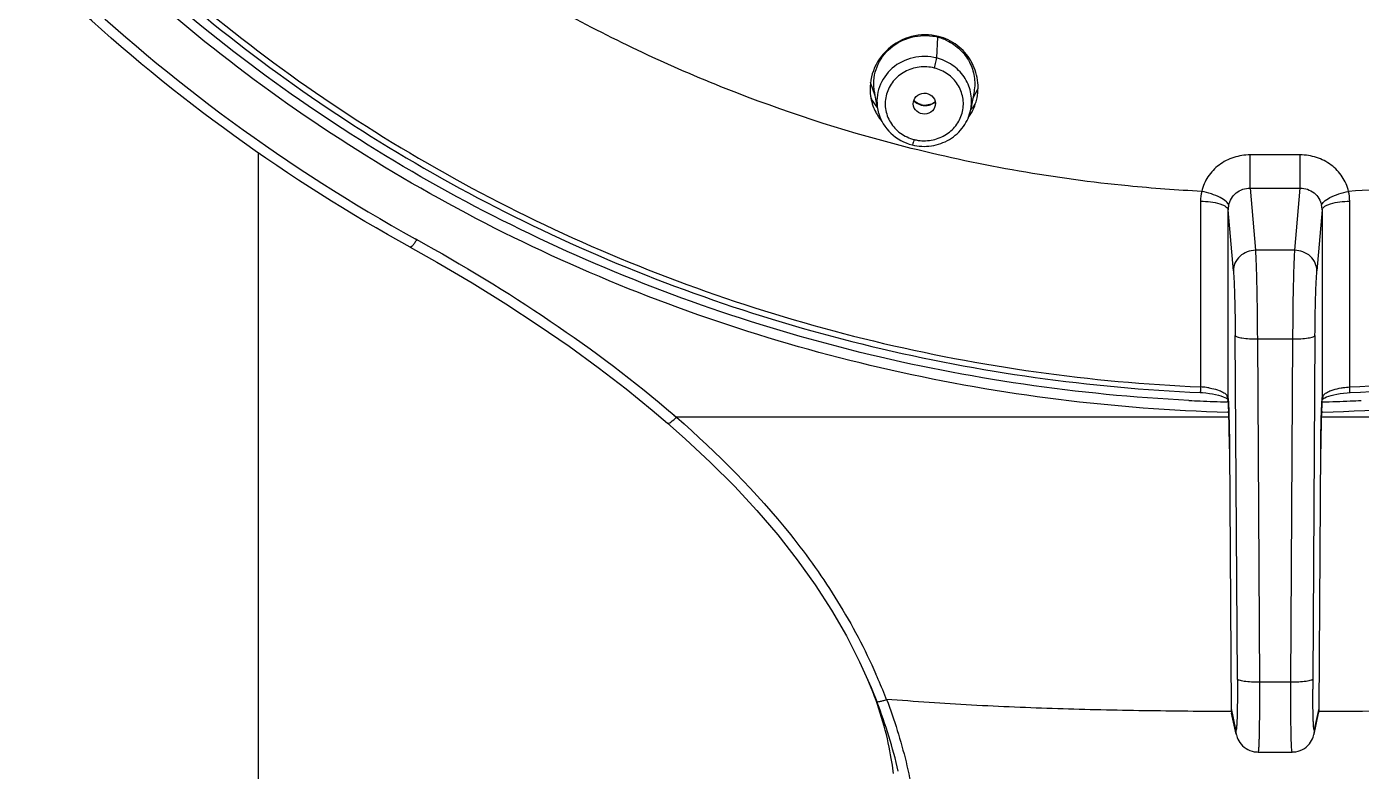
# Model space of a CAD drawing. Header units: millimetres. Extents: x 19741 to 22117, y -10160 to -6800.
# Drawn here: x 20947.89 to 20996.27, y -8229.61 to -8202.63 of the extents above; entities that cross this region are included whole.
import ezdxf

# ---------------------------------------------------------------- set-up
doc = ezdxf.new("R2010")
doc.units = ezdxf.units.MM

msp = doc.modelspace()

# ---------------------------------------------------------------- linework, layer by layer
at = {"linetype": 'Continuous'}
for p, q in [((20980.906, -8203.005), (20980.874, -8203.761)), ((20978.654, -8205.138), (20978.481, -8204.65)), ((20978.631, -8205.011), (20978.628, -8204.994)), ((20978.654, -8205.138), (20978.631, -8205.011)), ((20982.232, -8204.982), (20982.12, -8205.606)), ((20982.187, -8205.232), (20982.378, -8204.869)), ((20978.663, -8205.184), (20978.654, -8205.138)), ((20978.724, -8205.52), (20978.663, -8205.184)), ((20978.738, -8205.608), (20978.742, -8205.629)), ((20982.116, -8205.627), (20982.12, -8205.606)), ((20956.287, -8207.201), (20956.287, -8340.781)), ((20994.054, -8207.272), (20992.239, -8207.272)), ((20992.24, -8208.478), (20992.239, -8207.272)), ((20994.054, -8208.476), (20994.054, -8207.272)), ((20992.24, -8208.478), (20994.054, -8208.478)), ((20992.24, -8208.478), (20992.433, -8210.732)), ((20993.861, -8210.732), (20994.054, -8208.478)), ((20990.445, -8208.953), (20990.445, -8215.684)), ((20991.633, -8211.472), (20991.445, -8209.267)), ((20991.445, -8216.114), (20991.445, -8209.267)), ((20994.849, -8209.267), (20994.661, -8211.472)), ((20994.849, -8209.267), (20994.849, -8216.114)), ((20995.849, -8215.684), (20995.849, -8208.953)), ((20961.973, -8210.31), (20962.034, -8210.344)), ((20961.974, -8210.309), (20962.034, -8210.344)), ((20961.792, -8210.619), (20961.792, -8210.619)), ((20993.861, -8210.732), (20992.433, -8210.732)), ((20991.779, -8226.27), (20991.702, -8213.825)), ((20992.502, -8213.942), (20993.792, -8213.942)), ((20992.502, -8213.942), (20992.578, -8226.386)), ((20993.716, -8226.386), (20993.792, -8213.942)), ((20994.592, -8213.825), (20994.515, -8226.27)), ((20991.445, -8216.114), (20991.445, -8216.13)), ((20991.445, -8216.128), (20991.445, -8216.114)), ((20991.445, -8216.13), (20991.445, -8216.131)), ((20991.445, -8216.131), (20991.452, -8216.242)), ((20994.848, -8216.141), (20994.849, -8216.13)), ((20994.849, -8216.13), (20994.849, -8216.114)), ((20994.849, -8216.13), (20994.849, -8216.126)), ((20991.443, -8216.209), (20991.413, -8216.208)), ((20991.443, -8216.228), (20991.413, -8216.227)), ((20991.466, -8216.607), (20991.433, -8216.606)), ((20991.466, -8216.587), (20991.434, -8216.586)), ((20994.86, -8216.585), (20994.828, -8216.586)), ((20994.861, -8216.606), (20994.828, -8216.607)), ((20971.118, -8216.994), (20971.118, -8216.995)), ((20971.356, -8216.706), (20971.445, -8216.779)), ((20971.358, -8216.704), (20971.445, -8216.779)), ((20991.473, -8216.779), (20971.445, -8216.779)), ((21014.848, -8216.779), (20994.821, -8216.779)), ((20991.492, -8217.923), (20991.492, -8217.921)), ((20991.492, -8217.923), (20991.55, -8227.344)), ((20994.744, -8227.344), (20994.801, -8217.923)), ((20994.802, -8217.921), (20994.801, -8217.923)), ((20978.084, -8225.644), (20978.505, -8226.583)), ((20978.708, -8227.088), (20978.36, -8226.244)), ((20978.505, -8226.583), (20978.708, -8227.087)), ((20993.716, -8226.386), (20992.578, -8226.386)), ((20991.55, -8227.344), (20991.716, -8228.099)), ((20991.568, -8227.504), (20991.568, -8227.507)), ((20991.735, -8228.265), (20991.568, -8227.507)), ((20994.559, -8228.266), (20994.725, -8227.507)), ((20994.578, -8228.099), (20994.744, -8227.344)), ((20992.527, -8228.917), (20993.767, -8228.917)), ((20992.527, -8228.917), (20992.527, -8228.917)), ((20993.767, -8228.917), (20993.766, -8228.917))]:
    msp.add_line(p, q, dxfattribs=at)
for points in [[(20961.792, -8210.619), (20962.758, -8211.162), (20964.04, -8211.916), (20965.266, -8212.677), (20966.437, -8213.442), (20967.553, -8214.211), (20968.613, -8214.983), (20969.617, -8215.754), (20970.567, -8216.525), (20971.118, -8216.995)], [(20990.432, -8215.886), (20990.51, -8215.891), (20990.639, -8215.902), (20990.764, -8215.917), (20990.881, -8215.936), (20990.99, -8215.958), (20991.09, -8215.983), (20991.18, -8216.01), (20991.26, -8216.038), (20991.327, -8216.067), (20991.381, -8216.094), (20991.416, -8216.116)], [(20991.416, -8216.116), (20991.421, -8216.119), (20991.447, -8216.139)], [(20994.802, -8217.921), (20994.802, -8217.856), (20994.804, -8217.671), (20994.806, -8217.486), (20994.809, -8217.303), (20994.813, -8217.125), (20994.817, -8216.953), (20994.821, -8216.788), (20994.826, -8216.634), (20994.831, -8216.49), (20994.837, -8216.359), (20994.842, -8216.242), (20994.848, -8216.141)], [(20994.848, -8216.139), (20994.864, -8216.125), (20994.9, -8216.102), (20994.95, -8216.075), (20995.015, -8216.046)], [(20995.015, -8216.046), (20995.092, -8216.017), (20995.179, -8215.99), (20995.278, -8215.964), (20995.386, -8215.941), (20995.503, -8215.921), (20995.627, -8215.905), (20995.756, -8215.893), (20995.862, -8215.886)], [(20991.452, -8216.242), (20991.457, -8216.358), (20991.463, -8216.49), (20991.468, -8216.633), (20991.473, -8216.788), (20991.477, -8216.953), (20991.481, -8217.125), (20991.485, -8217.303), (20991.488, -8217.486), (20991.49, -8217.671), (20991.492, -8217.856), (20991.492, -8217.921)], [(20971.118, -8216.994), (20971.765, -8217.566), (20972.681, -8218.419), (20973.546, -8219.283), (20974.359, -8220.158), (20975.119, -8221.046), (20975.825, -8221.946), (20976.475, -8222.857), (20977.069, -8223.779), (20977.605, -8224.709), (20978.084, -8225.644)], [(20978.474, -8226.512), (20978.427, -8226.401), (20978.383, -8226.299), (20978.36, -8226.244)], [(20979.309, -8229.7), (20979.299, -8229.609), (20979.286, -8229.506), (20979.271, -8229.395), (20979.253, -8229.276), (20979.233, -8229.149), (20979.21, -8229.016), (20979.184, -8228.878), (20979.156, -8228.734), (20979.124, -8228.587), (20979.09, -8228.437), (20979.054, -8228.284), (20979.014, -8228.129), (20978.973, -8227.974), (20978.929, -8227.818), (20978.882, -8227.661), (20978.834, -8227.505), (20978.783, -8227.348), (20978.731, -8227.195), (20978.679, -8227.046), (20978.626, -8226.901), (20978.574, -8226.763), (20978.523, -8226.634), (20978.474, -8226.512)], [(20991.735, -8228.266), (20991.742, -8228.292), (20991.755, -8228.339), (20991.772, -8228.39), (20991.796, -8228.447), (20991.828, -8228.509), (20991.867, -8228.571), (20991.913, -8228.631), (20991.967, -8228.689), (20992.028, -8228.742), (20992.093, -8228.788), (20992.162, -8228.828), (20992.236, -8228.861), (20992.313, -8228.887), (20992.393, -8228.905), (20992.478, -8228.915), (20992.527, -8228.916)], [(20993.767, -8228.916), (20993.806, -8228.915), (20993.894, -8228.906), (20993.977, -8228.888), (20994.057, -8228.862), (20994.134, -8228.827), (20994.206, -8228.786), (20994.272, -8228.737), (20994.333, -8228.683), (20994.387, -8228.624), (20994.432, -8228.562), (20994.471, -8228.499), (20994.503, -8228.436), (20994.526, -8228.379), (20994.542, -8228.329), (20994.554, -8228.284), (20994.558, -8228.266)]]:
    msp.add_lwpolyline(points, dxfattribs=at)
for centre, radius, start, end in [((20980.443, -8204.854), 1.905, 75.9497, 81.5915), ((20980.436, -8204.839), 1.892, 69.9309, 75.6215), ((20980.438, -8204.834), 1.887, 64.2311, 69.9377), ((20980.298, -8204.881), 1.834, 188.3837, 190.6856), ((20980.294, -8204.882), 1.831, 190.6852, 194.6986), ((20980.357, -8204.226), 2.11, 208.1474, 212.871), ((20980.284, -8204.885), 1.82, 194.6982, 199.5981), ((20980.286, -8204.883), 1.822, 199.6191, 207.3728), ((20980.372, -8204.216), 2.128, 212.87, 218.4633), ((20980.371, -8204.217), 2.127, 218.4635, 219.5817), ((20980.47, -8204.845), 0.627, 255.861, 273.9321), ((20980.467, -8204.89), 0.596, 255.8189, 269.6571), ((20980.467, -8204.896), 0.59, 269.6689, 283.5996), ((20980.47, -8204.913), 0.572, 283.6485, 287.2099), ((20980.474, -8204.132), 2.228, 317.4735, 324.0359), ((20980.474, -8204.823), 1.906, 332.281, 339.3305), ((20980.486, -8204.828), 1.893, 339.3314, 345.552), ((20980.308, -8204.872), 1.848, 207.3719, 213.6019), ((20980.298, -8205.321), 1.586, 191.2302, 195.6672), ((20980.314, -8204.868), 1.855, 213.6021, 220.137), ((20980.479, -8204.825), 1.901, 324.4047, 326.9208), ((20980.479, -8204.826), 1.9, 326.9268, 332.2799), ((20980.598, -8205.328), 1.547, 349.643, 350.457), ((20980.444, -8205.14), 1.623, 256.3833, 261.7835), ((20992.073, -8208.954), 1.628, 167.275, 179.9746), ((20994.221, -8208.954), 1.628, 0.0254, 12.725), ((20992.229, -8209.264), 0.785, 167.9924, 180.2161), ((20994.065, -8209.264), 0.785, 359.7839, 12.0076), ((20990.271, -8218.708), 3.028, 84.6972, 86.6997), ((20990.294, -8218.486), 2.805, 80.5055, 84.7534), ((20993.153, -8153.082), 63.169, 267.16013, 267.52475), ((20993.151, -8153.125), 63.126, 267.52468, 268.4223), ((20991.648, -8215.993), 0.246, 210.1774, 214.1671), ((20981.842, -8216.724), 9.622, 3.4287, 3.5519), ((21006.256, -8216.83), 11.43, 176.5258, 176.923), ((21004.204, -8216.707), 9.374, 176.3748, 176.5175), ((20993.143, -8153.127), 63.125, 271.55065, 272.47533), ((20995.022, -8216.09), 0.166, 140.295, 145.1662), ((20993.141, -8153.082), 63.169, 272.47525, 272.83987), ((20959.03, -8234.8), 21.49, 23.6156, 23.8947), ((20959.179, -8234.736), 21.328, 21.4073, 23.618), ((21054.592, -8226.645), 60.078, 179.64285, 179.99771), ((20961.275, -8233.847), 18.698, 13.0836, 21.1927), ((20959.329, -8234.676), 21.166, 21.224, 21.4047), ((20992.314, -8227.339), 0.764, 180.3638, 192.4844), ((20993.981, -8227.339), 0.762, 347.3051, 359.6309), ((20992.499, -8228.094), 0.783, 180.3837, 192.3798), ((20993.792, -8228.094), 0.786, 347.6423, 359.5942)]:
    msp.add_arc(centre, radius, start, end, dxfattribs=at)
msp.add_ellipse((20980.431, -8205.415), major_axis=(0.4, 0.014), ratio=0.951309, dxfattribs=at)
for points, knots in [([(21024.322, -8210.31), (21027.778, -8208.399), (21034.312, -8203.932), (21042.582, -8195.521), (21048.972, -8185.738), (21053.225, -8174.957), (21055.176, -8163.594), (21054.746, -8152.088), (21051.952, -8140.885), (21046.906, -8130.418), (21039.806, -8121.087), (21030.93, -8113.248), (21020.619, -8107.196), (21009.267, -8103.154), (20997.305, -8101.275), (20985.186, -8101.628), (20973.371, -8104.197), (20965.953, -8107.343), (20962.447, -8109.243)], [0, 0, 0, 0, 0.063059, 0.125441, 0.187164, 0.248341, 0.309174, 0.36992, 0.430848, 0.492201, 0.554154, 0.616784, 0.680067, 0.743881, 0.808029, 0.872266, 0.936332, 1, 1, 1, 1]), ([(20962.034, -8109.469), (20957.444, -8112), (20948.922, -8118.205), (20939.051, -8130.389), (20932.82, -8144.603), (20930.686, -8159.873), (20932.801, -8175.145), (20939.015, -8189.365), (20948.871, -8201.56), (20957.386, -8207.774), (20961.973, -8210.31)], [0, 0, 0, 0, 0.127405, 0.252982, 0.376963, 0.500012, 0.623059, 0.747033, 0.872602, 1, 1, 1, 1]), ([(20991.433, -8216.606), (20987.332, -8216.495), (20981.179, -8215.728), (20973.28, -8213.534), (20965.683, -8210.596), (20956.85, -8205.572), (20949.244, -8198.907), (20944.129, -8192.781), (20939.729, -8186.227), (20935.589, -8177.269), (20933.049, -8165.769), (20933.053, -8157.922), (20933.475, -8154.063)], [0, 0, 0, 0, 0.128621, 0.192791, 0.256745, 0.383633, 0.509158, 0.571464, 0.633428, 0.756283, 0.878292, 1, 1, 1, 1]), ([(20990.023, -8216.174), (20986.013, -8215.975), (20980.01, -8215.099), (20972.322, -8212.808), (20964.941, -8209.806), (20956.377, -8204.762), (20949.018, -8198.153), (20944.073, -8192.111), (20939.819, -8185.662), (20935.819, -8176.874), (20933.359, -8165.613), (20933.354, -8157.934), (20933.756, -8154.155)], [0, 0, 0, 0, 0.128635, 0.19279, 0.256725, 0.383569, 0.509059, 0.571354, 0.633313, 0.75619, 0.878242, 1, 1, 1, 1]), ([(20934.168, -8154.188), (20933.761, -8157.961), (20933.761, -8165.627), (20936.221, -8176.872), (20941.033, -8187.41), (20947.991, -8196.801), (20956.802, -8204.662), (20967.101, -8210.674), (20978.458, -8214.596), (20986.43, -8215.713), (20990.432, -8215.886)], [0, 0, 0, 0, 0.121821, 0.243933, 0.366866, 0.491007, 0.616541, 0.743419, 0.871379, 1, 1, 1, 1]), ([(20934.476, -8154.225), (20934.065, -8157.98), (20934.052, -8165.612), (20936.485, -8176.81), (20941.264, -8187.307), (20948.184, -8196.664), (20956.953, -8204.497), (20967.208, -8210.489), (20978.518, -8214.399), (20986.459, -8215.512), (20990.445, -8215.684)], [0, 0, 0, 0, 0.121789, 0.243869, 0.366776, 0.490906, 0.616444, 0.743343, 0.871338, 1, 1, 1, 1]), ([(21052.817, -8154.049), (21053.241, -8157.909), (21053.247, -8165.756), (21050.709, -8177.259), (21046.57, -8186.219), (21042.17, -8192.774), (21037.055, -8198.902), (21029.449, -8205.569), (21020.615, -8210.594), (21013.017, -8213.533), (21005.116, -8215.728), (20998.963, -8216.495), (20994.861, -8216.606)], [0, 0, 0, 0, 0.12171, 0.243718, 0.366572, 0.428535, 0.49084, 0.616364, 0.743251, 0.807206, 0.871376, 1, 1, 1, 1]), ([(20995.849, -8215.684), (20999.835, -8215.512), (21007.776, -8214.399), (21019.086, -8210.489), (21029.34, -8204.497), (21038.11, -8196.664), (21045.03, -8187.307), (21049.809, -8176.81), (21052.242, -8165.613), (21052.229, -8157.98), (21051.818, -8154.225)], [0, 0, 0, 0, 0.128662, 0.256656, 0.383555, 0.509093, 0.633223, 0.756131, 0.878211, 1, 1, 1, 1]), ([(20995.862, -8215.886), (20999.864, -8215.713), (21007.836, -8214.596), (21019.193, -8210.674), (21029.492, -8204.662), (21038.303, -8196.801), (21045.261, -8187.41), (21050.073, -8176.872), (21052.533, -8165.627), (21052.533, -8157.961), (21052.126, -8154.188)], [0, 0, 0, 0, 0.128621, 0.256581, 0.383459, 0.508993, 0.633134, 0.756067, 0.878179, 1, 1, 1, 1]), ([(20961.792, -8210.619), (20957.384, -8208.188), (20949.172, -8202.285), (20941.06, -8192.643), (20936.239, -8183.991), (20933.503, -8177.139), (20931.685, -8170.02), (20931.103, -8165.161), (20930.973, -8162.73)], [0, 0, 0, 0, 0.254326, 0.505232, 0.629739, 0.75359, 0.876946, 1, 1, 1, 1]), ([(20979.956, -8207.036), (20977.812, -8206.498), (20973.596, -8205.162), (20969.578, -8203.312), (20967.642, -8202.268)], [0, 0, 0, 0, 0.501204, 1, 1, 1, 1]), ([(20980.939, -8202.979), (20980.625, -8202.899), (20979.948, -8202.903), (20979.071, -8203.377), (20978.511, -8204.187), (20978.438, -8204.841), (20978.483, -8205.149)], [0, 0, 0, 0, 0.253984, 0.507009, 0.755808, 1, 1, 1, 1]), ([(20978.626, -8204.995), (20978.577, -8204.726), (20978.615, -8204.149), (20979.083, -8203.419), (20979.842, -8202.974), (20980.436, -8202.927), (20980.722, -8202.969)], [0, 0, 0, 0, 0.243299, 0.489883, 0.742964, 1, 1, 1, 1]), ([(20982.319, -8205.3), (20982.381, -8205.062), (20982.41, -8204.556), (20982.16, -8203.838), (20981.65, -8203.264), (20981.183, -8203.04), (20980.939, -8202.979)], [0, 0, 0, 0, 0.246903, 0.495214, 0.746165, 1, 1, 1, 1]), ([(20981.258, -8203.134), (20981.43, -8203.217), (20981.747, -8203.436), (20982.091, -8203.891), (20982.271, -8204.426), (20982.265, -8204.801), (20982.232, -8204.981)], [0, 0, 0, 0, 0.255853, 0.506935, 0.754025, 1, 1, 1, 1]), ([(20980.874, -8203.761), (20980.598, -8203.691), (20980.009, -8203.684), (20979.231, -8204.073), (20978.737, -8204.774), (20978.69, -8205.344), (20978.738, -8205.608)], [0, 0, 0, 0, 0.256668, 0.510276, 0.757234, 1, 1, 1, 1]), ([(20980.796, -8204.125), (20980.617, -8204.082), (20980.241, -8204.056), (20979.707, -8204.228), (20979.279, -8204.579), (20979.025, -8205.062), (20978.987, -8205.602), (20979.173, -8206.113), (20979.547, -8206.517), (20979.885, -8206.67), (20980.062, -8206.717)], [0, 0, 0, 0, 0.128467, 0.256243, 0.381708, 0.504578, 0.626078, 0.748281, 0.872849, 1, 1, 1, 1]), ([(20980.796, -8204.126), (20980.816, -8204.055), (20980.841, -8203.954), (20980.865, -8203.832), (20980.873, -8203.781), (20980.874, -8203.761)], [0, 0, 0, 0, 0.590136, 0.835388, 1, 1, 1, 1]), ([(20982.124, -8205.584), (20982.156, -8205.39), (20982.146, -8204.982), (20981.898, -8204.421), (20981.457, -8203.983), (20981.074, -8203.812), (20980.874, -8203.761)], [0, 0, 0, 0, 0.244903, 0.491913, 0.743543, 1, 1, 1, 1]), ([(20980.212, -8206.746), (20980.388, -8206.771), (20980.751, -8206.76), (20981.249, -8206.553), (20981.634, -8206.185), (20981.849, -8205.706), (20981.859, -8205.185), (20981.663, -8204.698), (20981.293, -8204.316), (20980.967, -8204.171), (20980.796, -8204.125)], [0, 0, 0, 0, 0.128619, 0.256105, 0.381169, 0.503821, 0.625405, 0.747873, 0.872696, 1, 1, 1, 1]), ([(20980.048, -8205.307), (20980.065, -8205.327), (20980.143, -8205.399), (20980.243, -8205.448), (20980.321, -8205.468)], [0, 0, 0, 0, 0.246391, 1, 1, 1, 1]), ([(20980.81, -8205.365), (20980.789, -8205.38), (20980.699, -8205.436), (20980.593, -8205.465), (20980.513, -8205.47)], [0, 0, 0, 0, 0.24046, 1, 1, 1, 1]), ([(20978.771, -8205.749), (20978.848, -8206.026), (20979.167, -8206.549), (20979.704, -8206.837), (20979.988, -8206.91)], [0, 0, 0, 0, 0.495223, 1, 1, 1, 1]), ([(20979.988, -8206.91), (20980.214, -8206.967), (20980.692, -8206.991), (20981.363, -8206.754), (20981.884, -8206.28), (20982.072, -8205.848), (20982.116, -8205.627)], [0, 0, 0, 0, 0.253446, 0.505692, 0.754582, 1, 1, 1, 1]), ([(20980.062, -8206.716), (20980.054, -8206.743), (20980.04, -8206.791), (20980.02, -8206.851), (20980.004, -8206.889), (20979.995, -8206.905), (20979.99, -8206.91), (20979.988, -8206.909)], [0, 0, 0, 0, 0.396794, 0.714151, 0.919226, 0.974316, 1, 1, 1, 1]), ([(20990.485, -8208.595), (20989.597, -8208.552), (20986.055, -8208.291), (20982.538, -8207.683), (20979.956, -8207.036)], [0, 0, 0, 0, 0.250331, 1, 1, 1, 1]), ([(20992.239, -8207.272), (20992.039, -8207.274), (20991.637, -8207.335), (20991.099, -8207.613), (20990.687, -8208.044), (20990.529, -8208.408), (20990.485, -8208.595)], [0, 0, 0, 0, 0.255016, 0.507697, 0.756165, 1, 1, 1, 1]), ([(20995.809, -8208.595), (20995.765, -8208.408), (20995.607, -8208.044), (20995.194, -8207.613), (20994.657, -8207.335), (20994.255, -8207.274), (20994.054, -8207.272)], [0, 0, 0, 0, 0.243834, 0.492307, 0.744984, 1, 1, 1, 1]), ([(21006.338, -8207.036), (21005.478, -8207.251), (21002.012, -8208.029), (20998.47, -8208.465), (20995.809, -8208.595)], [0, 0, 0, 0, 0.249807, 1, 1, 1, 1]), ([(20991.462, -8209.101), (20991.454, -8209.05), (20991.356, -8208.932), (20991.138, -8208.801), (20990.833, -8208.679), (20990.603, -8208.619), (20990.485, -8208.595)], [0, 0, 0, 0, 0.13734, 0.372134, 0.681075, 1, 1, 1, 1]), ([(20991.462, -8209.101), (20991.48, -8209.014), (20991.548, -8208.846), (20991.727, -8208.64), (20991.967, -8208.506), (20992.15, -8208.477), (20992.24, -8208.478)], [0, 0, 0, 0, 0.247246, 0.496644, 0.747772, 1, 1, 1, 1]), ([(20994.054, -8208.478), (20994.144, -8208.477), (20994.327, -8208.506), (20994.567, -8208.64), (20994.746, -8208.846), (20994.814, -8209.014), (20994.832, -8209.101)], [0, 0, 0, 0, 0.252232, 0.50336, 0.752757, 1, 1, 1, 1]), ([(20994.832, -8209.101), (20994.84, -8209.05), (20994.937, -8208.932), (20995.156, -8208.801), (20995.461, -8208.679), (20995.691, -8208.619), (20995.809, -8208.595)], [0, 0, 0, 0, 0.13734, 0.372134, 0.681075, 1, 1, 1, 1]), ([(20990.445, -8208.953), (20990.566, -8208.953), (20990.8, -8208.967), (20991.077, -8209.018), (20991.263, -8209.088), (20991.375, -8209.149), (20991.44, -8209.22), (20991.445, -8209.267)], [0, 0, 0, 0, 0.330747, 0.642507, 0.769498, 0.870624, 1, 1, 1, 1]), ([(20994.849, -8209.267), (20994.854, -8209.22), (20994.919, -8209.149), (20995.031, -8209.088), (20995.217, -8209.018), (20995.494, -8208.967), (20995.728, -8208.953), (20995.849, -8208.953)], [0, 0, 0, 0, 0.129376, 0.230502, 0.357493, 0.669253, 1, 1, 1, 1]), ([(20962.034, -8210.344), (20962.01, -8210.383), (20961.963, -8210.453), (20961.894, -8210.544), (20961.845, -8210.599), (20961.804, -8210.623), (20961.793, -8210.618)], [0, 0, 0, 0, 0.366229, 0.686734, 0.901401, 1, 1, 1, 1]), ([(20962.034, -8210.344), (20963.687, -8211.256), (20966.914, -8213.21), (20969.934, -8215.479), (20971.358, -8216.704)], [0, 0, 0, 0, 0.501367, 1, 1, 1, 1]), ([(20992.433, -8210.732), (20992.333, -8210.733), (20992.126, -8210.771), (20991.857, -8210.935), (20991.675, -8211.184), (20991.633, -8211.38), (20991.633, -8211.472)], [0, 0, 0, 0, 0.249511, 0.514505, 0.770365, 1, 1, 1, 1]), ([(20992.433, -8210.732), (20992.444, -8210.913), (20992.461, -8211.351), (20992.489, -8212.421), (20992.499, -8213.309), (20992.502, -8213.942)], [0, 0, 0, 0, 0.170039, 0.40905, 1, 1, 1, 1]), ([(20993.792, -8213.942), (20993.795, -8213.309), (20993.805, -8212.421), (20993.833, -8211.351), (20993.85, -8210.913), (20993.861, -8210.732)], [0, 0, 0, 0, 0.59095, 0.829961, 1, 1, 1, 1]), ([(20994.661, -8211.472), (20994.66, -8211.38), (20994.618, -8211.184), (20994.437, -8210.935), (20994.167, -8210.771), (20993.961, -8210.733), (20993.861, -8210.732)], [0, 0, 0, 0, 0.229635, 0.485495, 0.750489, 1, 1, 1, 1]), ([(20991.633, -8211.472), (20991.644, -8211.603), (20991.661, -8211.923), (20991.689, -8212.707), (20991.699, -8213.361), (20991.702, -8213.825)], [0, 0, 0, 0, 0.167653, 0.408022, 1, 1, 1, 1]), ([(20994.592, -8213.825), (20994.595, -8213.361), (20994.605, -8212.707), (20994.632, -8211.923), (20994.65, -8211.603), (20994.661, -8211.472)], [0, 0, 0, 0, 0.591978, 0.832347, 1, 1, 1, 1]), ([(20991.702, -8213.825), (20991.704, -8213.835), (20991.726, -8213.855), (20991.806, -8213.887), (20991.974, -8213.917), (20992.219, -8213.938), (20992.405, -8213.942), (20992.502, -8213.942)], [0, 0, 0, 0, 0.034673, 0.096978, 0.321289, 0.648029, 1, 1, 1, 1]), ([(20993.792, -8213.942), (20993.888, -8213.942), (20994.075, -8213.938), (20994.32, -8213.917), (20994.488, -8213.887), (20994.568, -8213.855), (20994.59, -8213.835), (20994.592, -8213.825)], [0, 0, 0, 0, 0.351971, 0.678711, 0.903022, 0.965327, 1, 1, 1, 1]), ([(20990.445, -8215.684), (20990.444, -8215.71), (20990.442, -8215.748), (20990.439, -8215.795), (20990.438, -8215.826), (20990.436, -8215.85), (20990.435, -8215.87), (20990.433, -8215.878), (20990.433, -8215.885), (20990.432, -8215.885)], [0, 0, 0, 0, 0.382657, 0.558818, 0.714035, 0.840185, 0.929916, 0.982349, 1, 1, 1, 1]), ([(20995.537, -8215.719), (20995.562, -8215.715), (20995.666, -8215.699), (20995.77, -8215.689), (20995.849, -8215.684)], [0, 0, 0, 0, 0.246089, 1, 1, 1, 1]), ([(20995.862, -8215.885), (20995.86, -8215.885), (20995.861, -8215.878), (20995.859, -8215.87), (20995.858, -8215.85), (20995.856, -8215.826), (20995.854, -8215.795), (20995.852, -8215.748), (20995.85, -8215.71), (20995.849, -8215.684)], [0, 0, 0, 0, 0.01758, 0.069958, 0.159652, 0.285794, 0.441031, 0.617233, 1, 1, 1, 1]), ([(20990.757, -8215.719), (20990.79, -8215.725), (20990.912, -8215.748), (20991.033, -8215.78), (20991.119, -8215.812)], [0, 0, 0, 0, 0.26776, 1, 1, 1, 1]), ([(20991.119, -8215.812), (20991.177, -8215.834), (20991.278, -8215.879), (20991.369, -8215.947), (20991.399, -8215.984)], [0, 0, 0, 0, 0.565869, 1, 1, 1, 1]), ([(20991.399, -8215.984), (20991.399, -8215.995), (20991.402, -8216.041), (20991.417, -8216.087), (20991.435, -8216.117)], [0, 0, 0, 0, 0.241812, 1, 1, 1, 1]), ([(20991.399, -8215.984), (20991.406, -8215.992), (20991.433, -8216.031), (20991.443, -8216.079), (20991.445, -8216.114)], [0, 0, 0, 0, 0.231922, 1, 1, 1, 1]), ([(20991.492, -8217.923), (20991.49, -8217.59), (20991.481, -8216.998), (20991.462, -8216.406), (20991.447, -8216.148)], [0, 0, 0, 0, 0.563126, 1, 1, 1, 1]), ([(20994.849, -8216.114), (20994.85, -8216.103), (20994.854, -8216.061), (20994.869, -8216.02), (20994.886, -8215.995)], [0, 0, 0, 0, 0.274243, 1, 1, 1, 1]), ([(20994.894, -8215.984), (20994.925, -8215.947), (20995.015, -8215.879), (20995.117, -8215.834), (20995.175, -8215.812)], [0, 0, 0, 0, 0.434136, 1, 1, 1, 1]), ([(20995.175, -8215.812), (20995.202, -8215.802), (20995.32, -8215.762), (20995.442, -8215.735), (20995.537, -8215.719)], [0, 0, 0, 0, 0.230394, 1, 1, 1, 1]), ([(20994.843, -8216.217), (20994.83, -8216.47), (20994.812, -8217.039), (20994.803, -8217.608), (20994.801, -8217.923)], [0, 0, 0, 0, 0.445779, 1, 1, 1, 1]), ([(20971.119, -8216.994), (20971.131, -8217.003), (20971.181, -8216.997), (20971.291, -8216.926), (20971.382, -8216.844), (20971.445, -8216.779)], [0, 0, 0, 0, 0.110748, 0.32431, 1, 1, 1, 1]), ([(20971.444, -8216.78), (20972.934, -8218.083), (20975.049, -8220.194), (20977.346, -8223.429), (20978.276, -8225.187), (20978.678, -8226.095)], [0, 0, 0, 0, 0.499643, 0.749099, 1, 1, 1, 1]), ([(20991.779, -8226.27), (20991.78, -8226.555), (20991.78, -8227.056), (20991.772, -8227.557), (20991.763, -8227.772)], [0, 0, 0, 0, 0.569202, 1, 1, 1, 1]), ([(20992.578, -8226.386), (20992.482, -8226.387), (20992.296, -8226.383), (20992.05, -8226.362), (20991.883, -8226.332), (20991.802, -8226.3), (20991.781, -8226.28), (20991.779, -8226.27)], [0, 0, 0, 0, 0.351972, 0.678714, 0.903016, 0.965328, 1, 1, 1, 1]), ([(20994.515, -8226.27), (20994.513, -8226.28), (20994.492, -8226.3), (20994.411, -8226.332), (20994.244, -8226.362), (20993.998, -8226.383), (20993.812, -8226.387), (20993.716, -8226.386)], [0, 0, 0, 0, 0.034672, 0.096984, 0.321286, 0.648028, 1, 1, 1, 1]), ([(20992.578, -8226.386), (20992.579, -8226.558), (20992.58, -8226.89), (20992.578, -8227.368), (20992.575, -8227.8), (20992.57, -8228.127), (20992.565, -8228.355), (20992.561, -8228.498), (20992.557, -8228.621), (20992.552, -8228.723), (20992.546, -8228.802), (20992.542, -8228.863), (20992.535, -8228.893), (20992.532, -8228.915), (20992.527, -8228.916)], [0, 0, 0, 0, 0.202907, 0.393331, 0.565959, 0.715536, 0.779952, 0.836595, 0.885157, 0.925396, 0.957126, 0.980188, 0.994444, 1, 1, 1, 1]), ([(20993.766, -8228.916), (20993.762, -8228.915), (20993.759, -8228.893), (20993.752, -8228.863), (20993.748, -8228.802), (20993.742, -8228.723), (20993.737, -8228.621), (20993.733, -8228.498), (20993.729, -8228.355), (20993.724, -8228.127), (20993.719, -8227.8), (20993.715, -8227.368), (20993.714, -8226.89), (20993.715, -8226.558), (20993.716, -8226.386)], [0, 0, 0, 0, 0.005556, 0.019812, 0.042874, 0.074604, 0.114843, 0.163405, 0.220048, 0.284464, 0.434041, 0.606669, 0.797093, 1, 1, 1, 1]), ([(20994.53, -8227.759), (20994.527, -8227.685), (20994.516, -8227.313), (20994.514, -8226.941), (20994.514, -8226.643)], [0, 0, 0, 0, 0.198978, 1, 1, 1, 1]), ([(20978.708, -8227.088), (20978.714, -8227.098), (20978.762, -8227.094), (20978.83, -8227.084), (20978.94, -8227.053), (20979.019, -8227.027), (20979.061, -8227.013)], [0, 0, 0, 0, 0.094547, 0.310615, 0.631074, 1, 1, 1, 1]), ([(20991.55, -8227.451), (20990.501, -8227.446), (20988.406, -8227.427), (20985.27, -8227.358), (20982.154, -8227.231), (20980.088, -8227.087), (20979.061, -8227.009)], [0, 0, 0, 0, 0.251705, 0.502948, 0.75283, 1, 1, 1, 1]), ([(20979.061, -8227.013), (20979.206, -8227.38), (20979.463, -8228.128), (20979.778, -8229.272), (20980.025, -8230.434), (20980.123, -8231.219), (20980.168, -8231.612)], [0, 0, 0, 0, 0.249632, 0.499656, 0.749806, 1, 1, 1, 1]), ([(21007.232, -8227.013), (21006.205, -8227.089), (21004.139, -8227.227), (20999.976, -8227.4), (20996.839, -8227.443), (20994.744, -8227.453)], [0, 0, 0, 0, 0.247176, 0.497072, 1, 1, 1, 1]), ([(20991.763, -8227.772), (20991.763, -8227.793), (20991.76, -8227.862), (20991.756, -8227.932), (20991.752, -8227.982)], [0, 0, 0, 0, 0.288555, 1, 1, 1, 1]), ([(20994.54, -8227.954), (20994.539, -8227.94), (20994.535, -8227.875), (20994.532, -8227.81), (20994.53, -8227.759)], [0, 0, 0, 0, 0.217023, 1, 1, 1, 1]), ([(20991.724, -8228.123), (20991.723, -8228.122), (20991.72, -8228.114), (20991.718, -8228.106), (20991.716, -8228.099)], [0, 0, 0, 0, 0.167541, 1, 1, 1, 1]), ([(20991.752, -8227.982), (20991.75, -8228.005), (20991.748, -8228.038), (20991.743, -8228.077), (20991.74, -8228.098), (20991.736, -8228.113), (20991.733, -8228.122), (20991.728, -8228.127), (20991.725, -8228.124), (20991.724, -8228.123)], [0, 0, 0, 0, 0.462702, 0.638119, 0.775561, 0.874884, 0.937265, 0.968227, 1, 1, 1, 1]), ([(20994.558, -8228.111), (20994.553, -8228.092), (20994.546, -8228.04), (20994.542, -8227.987), (20994.54, -8227.954)], [0, 0, 0, 0, 0.369496, 1, 1, 1, 1]), ([(20994.578, -8228.099), (20994.576, -8228.105), (20994.574, -8228.113), (20994.569, -8228.128), (20994.559, -8228.122), (20994.559, -8228.115), (20994.558, -8228.111)], [0, 0, 0, 0, 0.4007, 0.601853, 0.71626, 1, 1, 1, 1])]:
    msp.add_open_spline(points, degree=3, knots=knots, dxfattribs=at)
for points in [[(20980.146, -8205.38), (20980.111, -8205.358), (20980.079, -8205.332), (20980.05, -8205.302)], [(20980.317, -8205.453), (20980.257, -8205.438), (20980.199, -8205.413), (20980.146, -8205.38)], [(20980.639, -8205.46), (20980.711, -8205.438), (20980.779, -8205.4), (20980.836, -8205.351)], [(20994.849, -8216.133), (20994.869, -8216.103), (20994.883, -8216.068), (20994.89, -8216.032)], [(20994.89, -8216.032), (20994.893, -8216.016), (20994.895, -8216), (20994.894, -8215.984)]]:
    msp.add_open_spline(points, degree=3, dxfattribs=at)

doc.saveas('drawing.dxf')
